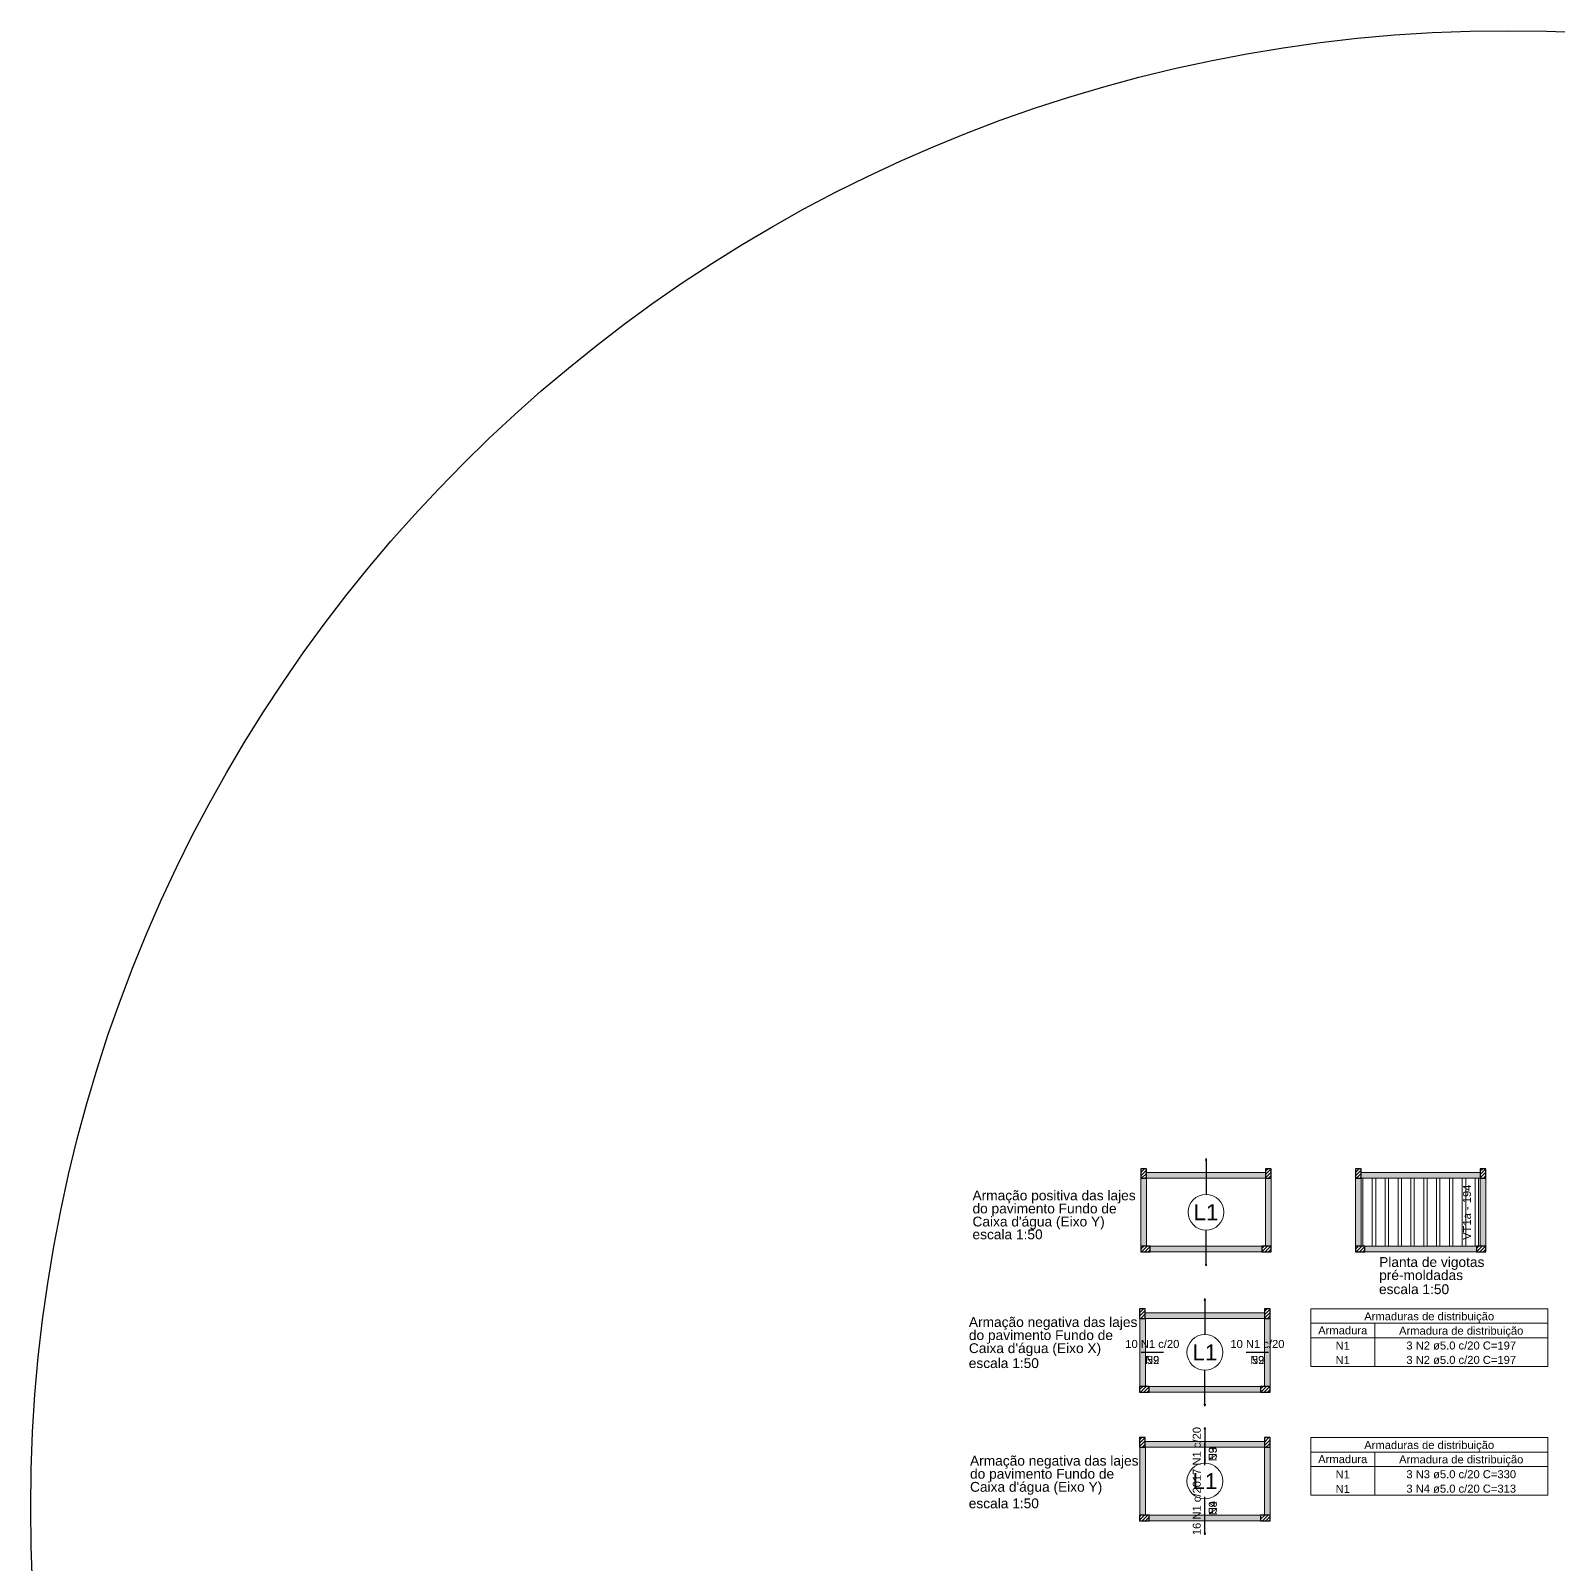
# Model space of a CAD drawing. Extents: x 5006 to 5323, y 875 to 3681.
# Drawn here: x 5141.2 to 5222.1, y 1603.9 to 1685.1 of the extents above; entities that cross this region are included whole.
import ezdxf

# ---------------------------------------------------------------- set-up
doc = ezdxf.new("R2010")
doc.units = 0
doc.header["$LTSCALE"] = 2
for name, color, linetype, lineweight in [('Descrição da armadura', 7, 'Continuous', 5), ('DT-Armadura negativa', 4, 'Continuous', 30), ('DT-Relação do aço', 9, 'Continuous', 5), ('DT-Textos', 7, 'Continuous', 5), ('FO-Hachura pilar que passa', 19, 'Continuous', 5), ('FO-Hachura viga', 43, 'Continuous', 5), ('FO-Hachuras das lajes', 1, 'Continuous', 20), ('FO-Pilares', 4, 'Continuous', 30), ('FO-Textos das lajes', 3, 'Continuous', 20), ('FO-Títulos', 1, 'Continuous', 20), ('FO-Vigas', 1, 'Continuous', 20), ('Textos armaduras', 7, 'Continuous', 5)]:
    doc.layers.add(name, color=color, linetype=linetype, lineweight=lineweight)
doc.styles.add('ARIAL', font='arial.ttf')
doc.styles.get("Standard").update_dxf_attribs({"font": 'arial.ttf'})
doc.dimstyles.get("Standard").update_dxf_attribs({"dimtxt": 0.18, "dimasz": 0.18, "dimexe": 0.18, "dimexo": 0.0625, "dimgap": 0.09, "dimtad": 0, "dimtih": 1, "dimtoh": 1, "dimdec": 4, "dimzin": 0, "dimdsep": 46, "dimtxsty": 'Standard', "dimcen": 0.09, "dimadec": 0, "dimazin": 0, "dimtfac": 1, "dimtdec": 4, "dimtofl": 0, "dimtmove": 0, "dimatfit": 3, "dimfxl": 1, "dimtolj": 1, "dimtzin": 0, "dimarcsym": 0})
pattern_1 = [(45, (5171.65594, 1565.4146), (-0.08838835, 0.08838835), [])]
pattern_2 = [(45, (5168.33642, 1564.873), (-0.08838835, 0.08838835), [])]
pattern_3 = [(45, (5171.21024, 1565.91165), (-0.08838835, 0.08838835), [])]
pattern_4 = [(45, (5171.21024, 1580.04264), (-0.08838835, 0.08838835), [])]

msp = doc.modelspace()

# ---------------------------------------------------------------- hatches: boundary and pattern name
at = {"layer": 'FO-Hachura pilar que passa', "linetype": 'Continuous'}
h = msp.add_hatch(dxfattribs=at)
h.set_pattern_fill('ANSI31', color=256, style=0)
h.set_pattern_definition(pattern_1)
h.paths.add_polyline_path([(5200.2874, 1624.873), (5200.1374, 1624.873), (5199.9874, 1624.873), (5199.9874, 1624.623), (5199.9874, 1624.373), (5200.1374, 1624.373), (5200.2874, 1624.373), (5200.2874, 1624.623)])
h = msp.add_hatch(dxfattribs=at)
h.set_pattern_fill('ANSI31', color=256, style=0)
h.set_pattern_definition(pattern_1)
h.paths.add_polyline_path([(5206.8884, 1624.873), (5206.7384, 1624.873), (5206.5884, 1624.873), (5206.5884, 1624.623), (5206.5884, 1624.373), (5206.7384, 1624.373), (5206.8884, 1624.373), (5206.8884, 1624.623)])
h = msp.add_hatch(dxfattribs=at)
h.set_pattern_fill('ANSI31', color=256, style=0)
h.set_pattern_definition(pattern_2)
h.paths.add_polyline_path([(5211.6489, 1624.873), (5211.4989, 1624.873), (5211.3489, 1624.873), (5211.3489, 1624.623), (5211.3489, 1624.373), (5211.4989, 1624.373), (5211.6489, 1624.373), (5211.6489, 1624.623)])
h = msp.add_hatch(dxfattribs=at)
h.set_pattern_fill('ANSI31', color=256, style=0)
h.set_pattern_definition(pattern_2)
h.paths.add_polyline_path([(5218.2499, 1624.873), (5218.0999, 1624.873), (5217.9499, 1624.873), (5217.9499, 1624.623), (5217.9499, 1624.373), (5218.0999, 1624.373), (5218.2499, 1624.373), (5218.2499, 1624.623)])
h = msp.add_hatch(dxfattribs=at)
h.set_pattern_fill('ANSI31', color=256, style=0)
h.set_pattern_definition(pattern_1)
h.paths.add_polyline_path([(5199.9874, 1620.773), (5199.9874, 1620.623), (5199.9874, 1620.473), (5200.2374, 1620.473), (5200.4874, 1620.473), (5200.4874, 1620.623), (5200.4874, 1620.773), (5200.2374, 1620.773)])
h = msp.add_hatch(dxfattribs=at)
h.set_pattern_fill('ANSI31', color=256, style=0)
h.set_pattern_definition(pattern_1)
h.paths.add_polyline_path([(5206.3884, 1620.773), (5206.3884, 1620.623), (5206.3884, 1620.473), (5206.6384, 1620.473), (5206.8884, 1620.473), (5206.8884, 1620.623), (5206.8884, 1620.773), (5206.6384, 1620.773)])
h = msp.add_hatch(dxfattribs=at)
h.set_pattern_fill('ANSI31', color=256, style=0)
h.set_pattern_definition(pattern_2)
h.paths.add_polyline_path([(5211.3489, 1620.773), (5211.3489, 1620.623), (5211.3489, 1620.473), (5211.5989, 1620.473), (5211.8489, 1620.473), (5211.8489, 1620.623), (5211.8489, 1620.773), (5211.5989, 1620.773)])
h = msp.add_hatch(dxfattribs=at)
h.set_pattern_fill('ANSI31', color=256, style=0)
h.set_pattern_definition(pattern_2)
h.paths.add_polyline_path([(5217.7499, 1620.773), (5217.7499, 1620.623), (5217.7499, 1620.473), (5217.9999, 1620.473), (5218.2499, 1620.473), (5218.2499, 1620.623), (5218.2499, 1620.773), (5217.9999, 1620.773)])
h = msp.add_hatch(dxfattribs=at)
h.set_pattern_fill('ANSI31', color=256, style=0)
h.set_pattern_definition(pattern_3)
h.paths.add_polyline_path([(5200.2274, 1617.4575), (5200.0774, 1617.4575), (5199.9274, 1617.4575), (5199.9274, 1617.2075), (5199.9274, 1616.9575), (5200.0774, 1616.9575), (5200.2274, 1616.9575), (5200.2274, 1617.2075)])
h = msp.add_hatch(dxfattribs=at)
h.set_pattern_fill('ANSI31', color=256, style=0)
h.set_pattern_definition(pattern_3)
h.paths.add_polyline_path([(5206.8284, 1617.4575), (5206.6784, 1617.4575), (5206.5284, 1617.4575), (5206.5284, 1617.2075), (5206.5284, 1616.9575), (5206.6784, 1616.9575), (5206.8284, 1616.9575), (5206.8284, 1617.2075)])
h = msp.add_hatch(dxfattribs=at)
h.set_pattern_fill('ANSI31', color=256, style=0)
h.set_pattern_definition(pattern_3)
h.paths.add_polyline_path([(5199.9274, 1613.3575), (5199.9274, 1613.2075), (5199.9274, 1613.0575), (5200.1774, 1613.0575), (5200.4274, 1613.0575), (5200.4274, 1613.2075), (5200.4274, 1613.3575), (5200.1774, 1613.3575)])
h = msp.add_hatch(dxfattribs=at)
h.set_pattern_fill('ANSI31', color=256, style=0)
h.set_pattern_definition(pattern_3)
h.paths.add_polyline_path([(5206.3284, 1613.3575), (5206.3284, 1613.2075), (5206.3284, 1613.0575), (5206.5784, 1613.0575), (5206.8284, 1613.0575), (5206.8284, 1613.2075), (5206.8284, 1613.3575), (5206.5784, 1613.3575)])
h = msp.add_hatch(dxfattribs=at)
h.set_pattern_fill('ANSI31', color=256, style=0)
h.set_pattern_definition(pattern_4)
h.paths.add_polyline_path([(5200.2274, 1610.6452), (5200.0774, 1610.6452), (5199.9274, 1610.6452), (5199.9274, 1610.3952), (5199.9274, 1610.1452), (5200.0774, 1610.1452), (5200.2274, 1610.1452), (5200.2274, 1610.3952)])
h = msp.add_hatch(dxfattribs=at)
h.set_pattern_fill('ANSI31', color=256, style=0)
h.set_pattern_definition(pattern_4)
h.paths.add_polyline_path([(5206.8284, 1610.6452), (5206.6784, 1610.6452), (5206.5284, 1610.6452), (5206.5284, 1610.3952), (5206.5284, 1610.1452), (5206.6784, 1610.1452), (5206.8284, 1610.1452), (5206.8284, 1610.3952)])
h = msp.add_hatch(dxfattribs=at)
h.set_pattern_fill('ANSI31', color=256, style=0)
h.set_pattern_definition(pattern_4)
h.paths.add_polyline_path([(5199.9274, 1606.5452), (5199.9274, 1606.3952), (5199.9274, 1606.2452), (5200.1774, 1606.2452), (5200.4274, 1606.2452), (5200.4274, 1606.3952), (5200.4274, 1606.5452), (5200.1774, 1606.5452)])
h = msp.add_hatch(dxfattribs=at)
h.set_pattern_fill('ANSI31', color=256, style=0)
h.set_pattern_definition(pattern_4)
h.paths.add_polyline_path([(5206.3284, 1606.5452), (5206.3284, 1606.3952), (5206.3284, 1606.2452), (5206.5784, 1606.2452), (5206.8284, 1606.2452), (5206.8284, 1606.3952), (5206.8284, 1606.5452), (5206.5784, 1606.5452)])
at = {"layer": 'FO-Hachura viga', "linetype": 'Continuous'}
for points in [[(5200.2882, 1624.3728), (5200.2882, 1624.3728), (5199.9882, 1624.373), (5199.988, 1620.773), (5200.288, 1620.773), (5200.2882, 1624.3728)], [(5206.5882, 1624.673), (5206.5882, 1624.673), (5200.2874, 1624.673), (5200.2874, 1624.373), (5206.5882, 1624.373), (5206.5882, 1624.673)], [(5206.8882, 1624.373), (5206.8882, 1624.373), (5206.5882, 1624.373), (5206.5882, 1620.773), (5206.8882, 1620.773), (5206.8882, 1624.373)], [(5211.6497, 1624.3728), (5211.6497, 1624.3728), (5211.3497, 1624.373), (5211.3495, 1620.773), (5211.6495, 1620.773), (5211.6497, 1624.3728)], [(5217.9497, 1624.673), (5217.9497, 1624.673), (5211.6489, 1624.673), (5211.6489, 1624.373), (5217.9497, 1624.373), (5217.9497, 1624.673)], [(5218.2497, 1624.373), (5218.2497, 1624.373), (5217.9497, 1624.373), (5217.9497, 1620.773), (5218.2497, 1620.773), (5218.2497, 1624.373)], [(5206.3882, 1620.773), (5206.3882, 1620.773), (5200.4874, 1620.773), (5200.4874, 1620.473), (5206.3882, 1620.473), (5206.3882, 1620.773)], [(5217.7497, 1620.773), (5217.7497, 1620.773), (5211.8489, 1620.773), (5211.8489, 1620.473), (5217.7497, 1620.473), (5217.7497, 1620.773)], [(5200.2282, 1616.9573), (5200.2282, 1616.9573), (5199.9282, 1616.9575), (5199.928, 1613.3575), (5200.228, 1613.3575), (5200.2282, 1616.9573)], [(5206.5282, 1617.2575), (5206.5282, 1617.2575), (5200.2274, 1617.2575), (5200.2274, 1616.9575), (5206.5282, 1616.9575), (5206.5282, 1617.2575)], [(5206.8282, 1616.9575), (5206.8282, 1616.9575), (5206.5282, 1616.9575), (5206.5282, 1613.3575), (5206.8282, 1613.3575), (5206.8282, 1616.9575)], [(5206.3282, 1613.3575), (5206.3282, 1613.3575), (5200.4274, 1613.3575), (5200.4274, 1613.0575), (5206.3282, 1613.0575), (5206.3282, 1613.3575)], [(5206.5282, 1610.4452), (5206.5282, 1610.4452), (5200.2274, 1610.4452), (5200.2274, 1610.1452), (5206.5282, 1610.1452), (5206.5282, 1610.4452)], [(5200.2282, 1610.145), (5200.2282, 1610.145), (5199.9282, 1610.1452), (5199.928, 1606.5452), (5200.228, 1606.5452), (5200.2282, 1610.145)], [(5206.8282, 1610.1452), (5206.8282, 1610.1452), (5206.5282, 1610.1452), (5206.5282, 1606.5452), (5206.8282, 1606.5452), (5206.8282, 1610.1452)], [(5206.3282, 1606.5452), (5206.3282, 1606.5452), (5200.4274, 1606.5452), (5200.4274, 1606.2452), (5206.3282, 1606.2452), (5206.3282, 1606.5452)]]:
    msp.add_hatch(color=256, dxfattribs=at).paths.add_polyline_path(points)

# ---------------------------------------------------------------- linework, layer by layer
msp.add_circle((5219.4318, 1606.9151), 78.188)
at = {"layer": 'DT-Armadura negativa'}
for p, q in [((5200.0079, 1615.1725), (5201.1869, 1615.1725)), ((5205.5695, 1615.1725), (5206.7484, 1615.1725)), ((5203.3779, 1609.1862), (5203.3779, 1610.3652)), ((5203.3779, 1606.3252), (5203.3779, 1607.5041))]:
    msp.add_line(p, q, dxfattribs=at)
at = {"layer": 'DT-Relação do aço'}
for p, q in [((5208.9794, 1617.4575), (5221.5179, 1617.4575)), ((5208.9794, 1617.4575), (5208.9794, 1614.4075)), ((5221.5179, 1617.4575), (5221.5179, 1614.4075)), ((5208.9794, 1616.695), (5221.5179, 1616.695)), ((5212.3682, 1616.695), (5212.3682, 1614.4075)), ((5208.9794, 1615.9325), (5221.5179, 1615.9325)), ((5208.9794, 1614.4075), (5221.5179, 1614.4075)), ((5208.9794, 1610.6452), (5221.5179, 1610.6452)), ((5208.9794, 1610.6452), (5208.9794, 1607.5952)), ((5221.5179, 1610.6452), (5221.5179, 1607.5952)), ((5208.9794, 1609.8827), (5221.5179, 1609.8827)), ((5212.3682, 1609.8827), (5212.3682, 1607.5952)), ((5208.9794, 1609.1202), (5221.5179, 1609.1202)), ((5208.9794, 1607.5952), (5221.5179, 1607.5952))]:
    msp.add_line(p, q, dxfattribs=at)
at = {"layer": 'DT-Textos'}
for centre in [(5203.4379, 1622.573), (5203.3779, 1615.1575), (5203.3779, 1608.3452)]:
    msp.add_circle(centre, 0.9472, dxfattribs=at)
at = {"layer": 'FO-Hachuras das lajes'}
for p, q in [((5211.7389, 1620.773), (5211.7389, 1624.373)), ((5212.2389, 1620.773), (5212.2389, 1624.373)), ((5212.4189, 1620.773), (5212.4189, 1624.373)), ((5212.9189, 1620.773), (5212.9189, 1624.373)), ((5213.0989, 1620.773), (5213.0989, 1624.373)), ((5213.5989, 1620.773), (5213.5989, 1624.373)), ((5213.7789, 1620.773), (5213.7789, 1624.373)), ((5214.2789, 1620.773), (5214.2789, 1624.373)), ((5214.4589, 1620.773), (5214.4589, 1624.373)), ((5214.9589, 1620.773), (5214.9589, 1624.373)), ((5215.1389, 1620.773), (5215.1389, 1624.373)), ((5215.6389, 1620.773), (5215.6389, 1624.373)), ((5215.8189, 1620.773), (5215.8189, 1624.373)), ((5216.3189, 1620.773), (5216.3189, 1624.373)), ((5216.4989, 1620.773), (5216.4989, 1624.373)), ((5216.9989, 1620.773), (5216.9989, 1624.373)), ((5217.1789, 1620.773), (5217.1789, 1624.373)), ((5217.6789, 1620.773), (5217.6789, 1624.373)), ((5217.8589, 1620.773), (5217.8589, 1624.373))]:
    msp.add_line(p, q, dxfattribs=at)
at = {"layer": 'FO-Pilares'}
for points in [[(5200.2874, 1624.873), (5200.1374, 1624.873), (5199.9874, 1624.873), (5199.9874, 1624.623), (5199.9874, 1624.373), (5200.1374, 1624.373), (5200.2874, 1624.373), (5200.2874, 1624.623), (5200.2874, 1624.873)], [(5206.8884, 1624.873), (5206.7384, 1624.873), (5206.5884, 1624.873), (5206.5884, 1624.623), (5206.5884, 1624.373), (5206.7384, 1624.373), (5206.8884, 1624.373), (5206.8884, 1624.623), (5206.8884, 1624.873)], [(5211.6489, 1624.873), (5211.4989, 1624.873), (5211.3489, 1624.873), (5211.3489, 1624.623), (5211.3489, 1624.373), (5211.4989, 1624.373), (5211.6489, 1624.373), (5211.6489, 1624.623), (5211.6489, 1624.873)], [(5218.2499, 1624.873), (5218.0999, 1624.873), (5217.9499, 1624.873), (5217.9499, 1624.623), (5217.9499, 1624.373), (5218.0999, 1624.373), (5218.2499, 1624.373), (5218.2499, 1624.623), (5218.2499, 1624.873)], [(5199.9874, 1620.773), (5199.9874, 1620.623), (5199.9874, 1620.473), (5200.2374, 1620.473), (5200.4874, 1620.473), (5200.4874, 1620.623), (5200.4874, 1620.773), (5200.2374, 1620.773), (5199.9874, 1620.773)], [(5206.3884, 1620.773), (5206.3884, 1620.623), (5206.3884, 1620.473), (5206.6384, 1620.473), (5206.8884, 1620.473), (5206.8884, 1620.623), (5206.8884, 1620.773), (5206.6384, 1620.773), (5206.3884, 1620.773)], [(5211.3489, 1620.773), (5211.3489, 1620.623), (5211.3489, 1620.473), (5211.5989, 1620.473), (5211.8489, 1620.473), (5211.8489, 1620.623), (5211.8489, 1620.773), (5211.5989, 1620.773), (5211.3489, 1620.773)], [(5217.7499, 1620.773), (5217.7499, 1620.623), (5217.7499, 1620.473), (5217.9999, 1620.473), (5218.2499, 1620.473), (5218.2499, 1620.623), (5218.2499, 1620.773), (5217.9999, 1620.773), (5217.7499, 1620.773)], [(5200.2274, 1617.4575), (5200.0774, 1617.4575), (5199.9274, 1617.4575), (5199.9274, 1617.2075), (5199.9274, 1616.9575), (5200.0774, 1616.9575), (5200.2274, 1616.9575), (5200.2274, 1617.2075), (5200.2274, 1617.4575)], [(5206.8284, 1617.4575), (5206.6784, 1617.4575), (5206.5284, 1617.4575), (5206.5284, 1617.2075), (5206.5284, 1616.9575), (5206.6784, 1616.9575), (5206.8284, 1616.9575), (5206.8284, 1617.2075), (5206.8284, 1617.4575)], [(5199.9274, 1613.3575), (5199.9274, 1613.2075), (5199.9274, 1613.0575), (5200.1774, 1613.0575), (5200.4274, 1613.0575), (5200.4274, 1613.2075), (5200.4274, 1613.3575), (5200.1774, 1613.3575), (5199.9274, 1613.3575)], [(5206.3284, 1613.3575), (5206.3284, 1613.2075), (5206.3284, 1613.0575), (5206.5784, 1613.0575), (5206.8284, 1613.0575), (5206.8284, 1613.2075), (5206.8284, 1613.3575), (5206.5784, 1613.3575), (5206.3284, 1613.3575)], [(5200.2274, 1610.6452), (5200.0774, 1610.6452), (5199.9274, 1610.6452), (5199.9274, 1610.3952), (5199.9274, 1610.1452), (5200.0774, 1610.1452), (5200.2274, 1610.1452), (5200.2274, 1610.3952), (5200.2274, 1610.6452)], [(5206.8284, 1610.6452), (5206.6784, 1610.6452), (5206.5284, 1610.6452), (5206.5284, 1610.3952), (5206.5284, 1610.1452), (5206.6784, 1610.1452), (5206.8284, 1610.1452), (5206.8284, 1610.3952), (5206.8284, 1610.6452)], [(5199.9274, 1606.5452), (5199.9274, 1606.3952), (5199.9274, 1606.2452), (5200.1774, 1606.2452), (5200.4274, 1606.2452), (5200.4274, 1606.3952), (5200.4274, 1606.5452), (5200.1774, 1606.5452), (5199.9274, 1606.5452)], [(5206.3284, 1606.5452), (5206.3284, 1606.3952), (5206.3284, 1606.2452), (5206.5784, 1606.2452), (5206.8284, 1606.2452), (5206.8284, 1606.3952), (5206.8284, 1606.5452), (5206.5784, 1606.5452), (5206.3284, 1606.5452)]]:
    msp.add_lwpolyline(points, close=True, dxfattribs=at)
at = {"layer": 'FO-Vigas'}
for p, q in [((5199.9879, 1620.773), (5199.9881, 1624.373)), ((5200.2874, 1624.673), (5206.5884, 1624.673)), ((5200.2874, 1624.373), (5206.5884, 1624.373)), ((5200.2879, 1620.773), (5200.2881, 1624.373)), ((5206.5884, 1620.773), (5206.5884, 1624.373)), ((5206.8884, 1620.773), (5206.8884, 1624.373)), ((5211.3494, 1620.773), (5211.3497, 1624.373)), ((5211.6489, 1624.673), (5217.9499, 1624.673)), ((5211.6489, 1624.373), (5217.9499, 1624.373)), ((5211.6494, 1620.773), (5211.6497, 1624.373)), ((5217.9499, 1620.773), (5217.9499, 1624.373)), ((5218.2499, 1620.773), (5218.2499, 1624.373)), ((5200.4874, 1620.773), (5206.3884, 1620.773)), ((5200.4874, 1620.473), (5206.3884, 1620.473)), ((5211.8489, 1620.773), (5217.7499, 1620.773)), ((5211.8489, 1620.473), (5217.7499, 1620.473)), ((5199.9279, 1613.3575), (5199.9282, 1616.9575)), ((5200.2274, 1617.2575), (5206.5284, 1617.2575)), ((5200.2274, 1616.9575), (5206.5284, 1616.9575)), ((5200.2279, 1613.3575), (5200.2282, 1616.9575)), ((5206.5284, 1613.3575), (5206.5284, 1616.9575)), ((5206.8284, 1613.3575), (5206.8284, 1616.9575)), ((5200.4274, 1613.3575), (5206.3284, 1613.3575)), ((5200.4274, 1613.0575), (5206.3284, 1613.0575)), ((5200.2274, 1610.4452), (5206.5284, 1610.4452)), ((5199.9279, 1606.5452), (5199.9282, 1610.1452)), ((5200.2274, 1610.1452), (5206.5284, 1610.1452)), ((5200.2279, 1606.5452), (5200.2282, 1610.1452)), ((5206.5284, 1606.5452), (5206.5284, 1610.1452)), ((5206.8284, 1606.5452), (5206.8284, 1610.1452)), ((5200.4274, 1606.5452), (5206.3284, 1606.5452)), ((5200.4274, 1606.2452), (5206.3284, 1606.2452))]:
    msp.add_line(p, q, dxfattribs=at)

# ---------------------------------------------------------------- texts
at = {"layer": 'Descrição da armadura', "linetype": 'Continuous', "char_height": 0.4236, "line_spacing_factor": 0.798, "style": 'ARIAL'}
for s, insert, width, attachment_point in [('10 N1 c/20', (5200.5974, 1615.3843), 5.738683, 8), ('10 N1 c/20', (5206.1589, 1615.3843), 5.738683, 8), ('N1', (5210.6738, 1615.2971), 1.516797, 8), ('3 N2 ø5.0 c/20 C=197', (5216.9431, 1615.2971), 11.641908, 8), ('N2', (5200.9751, 1614.5371), 1.516797, 9), ('N2', (5206.5366, 1614.5371), 1.516797, 9), ('N1', (5210.6738, 1614.5346), 1.516797, 8), ('3 N2 ø5.0 c/20 C=197', (5216.9431, 1614.5346), 11.641908, 8), ('N1', (5210.6738, 1608.4848), 1.516797, 8), ('3 N3 ø5.0 c/20 C=330', (5216.9431, 1608.4848), 11.641908, 8), ('N1', (5210.6738, 1607.7223), 1.516797, 8), ('3 N4 ø5.0 c/20 C=313', (5216.9431, 1607.7223), 11.641908, 8)]:
    msp.add_mtext(s, dxfattribs=dict(at, insert=insert, width=width, attachment_point=attachment_point))
at = {"layer": 'Descrição da armadura', "linetype": 'Continuous', "char_height": 0.4236, "rotation": 90, "line_spacing_factor": 0.798, "style": 'ARIAL'}
for s, insert, width, attachment_point in [('17 N1 c/20', (5203.1661, 1609.7757), 5.738683, 8), ('N3', (5204.0133, 1610.1534), 1.516797, 9), ('16 N1 c/20', (5203.1661, 1606.9146), 5.738683, 8), ('N4', (5204.0133, 1607.2923), 1.516797, 9)]:
    msp.add_mtext(s, dxfattribs=dict(at, insert=insert, width=width, attachment_point=attachment_point))
at = {"layer": 'DT-Textos', "char_height": 0.8472, "width": 2.639833, "attachment_point": 8, "line_spacing_factor": 0.798, "style": 'ARIAL'}
for insert in [(5203.4379, 1622.1494), (5203.3779, 1614.7339), (5203.3779, 1607.9216)]:
    msp.add_mtext('L1', dxfattribs=dict(at, insert=insert))
at = {"layer": 'FO-Textos das lajes', "linetype": 'Continuous', "insert": (5217.4671, 1622.573), "char_height": 0.4236, "width": 5.870674, "attachment_point": 8, "rotation": 90, "line_spacing_factor": 0.798, "style": 'ARIAL'}
msp.add_mtext('VT1a - 194', dxfattribs=at)
at = {"layer": 'FO-Títulos', "char_height": 0.519611, "attachment_point": 9, "line_spacing_factor": 0.798, "style": 'ARIAL'}
for s, insert, width in [("\\pxql;Armação positiva das lajes do pavimento Fundo de Caixa d'água (Eixo Y)", (5200.5244, 1621.6639), 9.442731), ('\\pxql;escala 1:50', (5203.3495, 1621.1333), 12.267855), ('\\pxql;Planta de vigotas pré-moldadas ', (5218.2504, 1618.828), 5.649524), ('\\pxql;escala 1:50', (5224.8599, 1618.2341), 12.267855), ("\\pxql;Armação negativa das lajes do pavimento Fundo de Caixa d'água (Eixo X)", (5200.3339, 1614.962), 9.442731), ('\\pxql;escala 1:50', (5203.1513, 1614.3203), 12.267855), ("\\pxql;Armação negativa das lajes do pavimento Fundo de Caixa d'água (Eixo Y)", (5200.3939, 1607.6234), 9.442731), ('\\pxql;escala 1:50', (5203.1513, 1606.8991), 12.267855)]:
    msp.add_mtext(s, dxfattribs=dict(at, insert=insert, width=width))
at = {"layer": 'Textos armaduras', "linetype": 'Continuous', "char_height": 0.4236, "line_spacing_factor": 0.798, "style": 'ARIAL'}
for s, insert, width, attachment_point in [('Armaduras de distribuição', (5215.249, 1616.7251), 13.784958, 8), ('Armadura', (5210.6738, 1616.1019), 5.210136, 8), ('Armadura de distribuição', (5216.943, 1615.9621), 13.191633, 8), ('59', (5200.3044, 1614.5371), 1.31981, 7), ('59', (5205.866, 1614.5371), 1.31981, 7), ('Armaduras de distribuição', (5215.2482, 1609.9125), 13.784958, 8), ('Armadura', (5210.6738, 1609.2896), 5.210136, 8), ('Armadura de distribuição', (5216.9432, 1609.1495), 13.191633, 8)]:
    msp.add_mtext(s, dxfattribs=dict(at, insert=insert, width=width, attachment_point=attachment_point))
at = {"layer": 'Textos armaduras', "linetype": 'Continuous', "char_height": 0.4236, "width": 1.31981, "attachment_point": 7, "rotation": 90, "line_spacing_factor": 0.798, "style": 'ARIAL'}
for insert in [(5204.0133, 1609.4827), (5204.0133, 1606.6217)]:
    msp.add_mtext('59', dxfattribs=dict(at, insert=insert))

# ---------------------------------------------------------------- leaders
at = {"layer": 'DT-Textos'}
for points in [[(5203.4379, 1625.4146), (5203.4379, 1623.5202)], [(5203.4379, 1619.7314), (5203.4379, 1621.6258)], [(5203.3779, 1617.9991), (5203.3779, 1616.1047)], [(5203.3779, 1612.3159), (5203.3779, 1614.2103)], [(5203.3779, 1611.1868), (5203.3779, 1609.2924)], [(5203.3779, 1605.5036), (5203.3779, 1607.398)]]:
    msp.add_leader(points, dimstyle='Standard', override={"dimasz": 0.1, "dimldrblk": 'Closed'}, dxfattribs=at)

doc.saveas('drawing.dxf')
